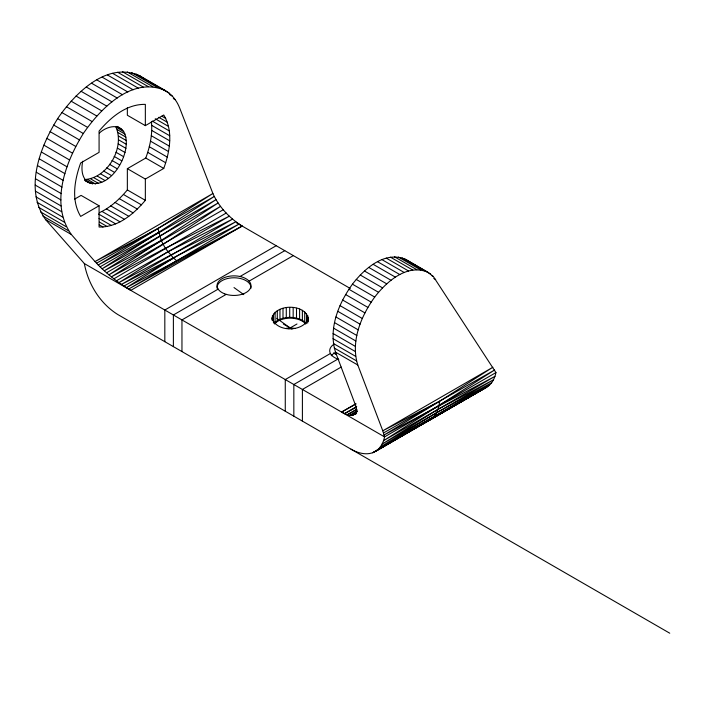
<?xml version="1.0" encoding="UTF-8"?>
<svg xmlns="http://www.w3.org/2000/svg" width="705" height="705" viewBox="0 0 705 705"><rect width="100%" height="100%" fill="white"/><g stroke="black" fill="none" stroke-linecap="round" stroke-linejoin="round"><path stroke-width="1.06" d="M355.082 414.408L356.536 411.456L356.148 406.9L335.518 352.156C328.142 328.565 338.682 303.3 352.438 284.185C364.309 268.79 384.595 250.707 405.384 259.255L427.662 272.121L433.381 276.554L495.95 372.584C494.813 378.268 491.984 383.917 486.926 387.063L375.545 451.367C367.834 455.915 358.237 453.385 350.984 449.164M383.538 432.932L494.602 370.019L383.564 440.678L437.972 409.376L493.526 379.748L436.501 412.804L380.312 446.996L489.49 385.133L375.545 451.367C380.594 448.221 383.423 442.581 384.56 436.888L382.789 430.799L357.796 365.014C350.42 341.431 360.96 316.157 374.716 297.052C386.587 281.648 406.873 263.573 427.662 272.121M308.2 321.515C309.803 303.062 272.729 302.436 271.98 320.017M495.95 372.584L384.56 436.888L84.344 263.564L45.622 219.643C24.023 188.896 39.727 147.389 57.616 118.66C74.677 93.721 106.737 60.833 139.854 75.849L165.56 90.689C172.205 94.585 176.955 101.053 179.731 108.156L212.892 193.487C218.938 207.006 229.698 218.233 242.167 226.058L130.778 290.372C117.665 282.414 105.415 272.844 94.99 261.564L71.328 234.483C49.729 203.736 65.433 162.229 83.322 133.501C100.383 108.561 132.443 75.673 165.56 90.689M99.396 212.672C110.447 207.596 119.621 199.189 127.349 189.936L127.349 168.671L145.768 158.043C150.042 146.428 152.721 133.924 151.399 121.507M127.349 168.671L145.345 179.061L163.754 168.433C169.826 151.601 173.553 131.192 163.754 115.003L145.345 125.64L127.349 115.25L127.349 107.803M92.611 183.979L84.9 179.528C107.715 177.916 125.023 147.812 115.928 127.059L123.639 131.509C134.805 150.817 108.579 195.444 85.058 180.577M82.705 161.242C81.26 168.319 81.445 177.211 87.623 182.066M308.2 319.312C302.225 332.284 275.849 332.258 271.98 317.823M74.642 199.11L81.084 195.391L99.079 205.772L99.079 227.036C117.991 227.433 133.8 213.994 145.345 200.326L145.345 179.061M432.324 418.215C437.047 413.914 439.048 407.508 439.585 401.304L492.892 367.235L382.789 430.799L439.585 401.304L384.128 434.967L494.954 376.364L437.972 409.376L382.145 444.062L436.501 412.804L491.702 382.683L378.1 449.438L486.926 387.063L372.663 452.76L447.252 409.252M273.989 323.251C282.538 315.338 297.986 315.426 306.499 323.383L306.499 313.487M99.379 133.051C105.609 127.147 117.761 122.97 123.639 131.509M223.265 209.737L108.967 274.8L218.092 202.996L102.119 268.79L214.232 196.492L96.506 263.229M106.578 272.782L220.542 206.371L163.075 244.432L111.425 276.809L165.287 248.266L229.337 216.162L167.799 251.87L118.986 282.599L170.548 255.166L235.814 221.758L173.492 258.092L126.327 287.64L242.167 226.058L128.61 289.076L239.039 224.093L121.489 284.388L232.562 219.096L167.799 251.87L116.457 280.731M113.928 278.792L226.217 213.025M100.084 266.869L215.977 199.682L159.727 236.422L104.296 270.773L161.207 240.458L158.043 228.517L212.892 193.487L94.99 261.564L158.043 228.517L98.206 265.01L158.669 232.412M356.721 406.494L344.525 413.615L341.555 412.064L355.84 403.815M356.721 409.235L347.283 414.725L344.525 413.615L356.034 407.499M484.044 388.446L429.68 420.118L406.679 432.703M288.768 328.75L296.972 323.992M357.373 410.953L349.759 415.368L347.283 414.725L356.906 409.517M99.079 205.772L80.661 216.409C70.87 200.229 74.598 179.81 80.661 162.978L99.079 152.35L99.079 131.086C110.614 117.418 126.433 103.979 145.345 104.375L145.345 125.64M276.21 245.71L164.82 310.024L164.82 341.678M218.145 289.129L173.386 314.968L173.386 346.631M240.017 276.501L284.776 250.663M226.226 294.355L181.96 319.92L181.96 351.575M249.076 281.163L293.342 255.607M330.416 353.496L285.269 379.563L285.269 411.218M337.88 359.083L293.835 384.507L293.835 416.17M341.176 367.067L302.401 389.451L302.401 421.114M356.642 412.795L351.918 415.527L349.759 415.368L357.364 411.165M356.527 413.571L351.918 415.527L356.695 412.822M123.939 286.071L173.492 258.092L176.558 260.586M341.555 412.064L355.981 404.027M275.091 312.192L275.091 322.079L276.219 322.344M275.091 322.079L276.025 322.511M135.942 73.963L169.138 93.139M131.729 72.65L157.435 87.49M169.517 94.488L172.373 96.136M127.261 71.928L152.967 86.768M173.324 98.559L175.228 99.661M122.555 71.795L148.262 86.636M117.656 72.263L143.362 87.103M112.597 73.32L138.303 88.16M107.424 74.95L133.13 89.791M102.163 77.162L127.869 92.002M161.93 116.228L165.71 118.414M96.858 79.921L122.564 94.761M430.693 274.06L405.384 259.255M158.775 117.303L167.297 122.229M402.035 257.871L424.313 270.729M431.522 275.479L433.381 276.554M398.413 257.061L420.691 269.918M433.831 278.475L435.69 279.55M155.241 118.757L168.504 126.415M394.553 256.832L416.831 269.689M91.553 83.216L117.259 98.057M390.491 257.184L412.769 270.05M152.262 121.093L169.306 130.927M386.278 258.127L408.556 270.984M86.283 87.015L111.989 101.855M151.716 125.358L169.711 135.748M381.951 259.634L404.229 272.5M151.716 130.425L169.711 140.815M377.563 261.705L399.832 274.571M81.093 91.297L106.799 106.138M151.311 135.713L169.306 146.102M373.148 264.305L395.426 277.171M76.017 96.03L101.723 110.87M150.509 141.159L168.504 151.549M368.768 267.415L391.046 280.282M117.109 126.389L119.683 127.869M116.704 126.451L121.85 129.42M71.099 101.167L96.796 116.008M149.31 146.728L167.297 157.118M364.459 271.002L386.737 283.859M117.312 129.667L125.023 134.117M118.246 132.716L125.957 137.167M147.724 152.377L165.71 162.767M360.273 275.02L382.551 287.878M118.722 136.162L126.433 140.612M66.367 106.684L92.073 121.524M118.722 139.916L126.433 144.366M145.768 158.043L163.754 168.433M356.254 279.427L378.532 292.293M118.246 143.908L125.957 148.358M61.855 112.527L87.561 127.367M117.312 148.041L125.023 152.492M352.438 284.185L374.716 297.052M57.616 118.66L83.322 133.501M115.928 152.236L123.639 156.695M236.483 222.78L350.209 288.442M348.878 289.244L371.156 302.101M114.14 156.404L121.85 160.863M53.659 125.032L79.365 139.881M345.6 294.54L367.878 307.398M111.972 160.458L119.683 164.908M109.469 164.3L117.18 168.759M342.639 300.022L364.917 312.888M50.029 131.606L75.735 146.446M106.693 167.86L114.404 172.311M340.03 305.635L362.308 318.493M103.697 171.059L111.408 175.51M46.75 138.321L72.456 153.161M100.551 173.827L108.262 178.277M337.801 311.319L360.079 324.177M127.349 189.936L145.345 200.326M43.842 145.124L69.548 159.965M97.316 176.1L105.027 180.559M335.977 317.003L358.255 329.869M123.419 194.465L141.414 204.855M94.065 177.845L101.784 182.295M90.874 179.008L98.585 183.459M41.331 151.98L67.037 166.821M87.79 179.572L95.501 184.023M334.567 322.643L356.845 335.501M119.321 198.66L137.316 209.05M84.829 180.348L89.967 183.318M333.606 328.169L355.884 341.026M115.1 202.485L133.095 212.875M39.233 158.819L64.939 173.668M333.086 333.527L355.364 346.384M110.782 205.913L128.777 216.303M37.568 165.604L63.265 180.445M333.016 338.656L355.294 351.513M106.411 208.9L124.406 219.29M333.403 343.502L355.681 356.36M36.343 172.276L62.04 187.116M102.022 211.438L120.017 221.828M334.24 348.014L356.519 360.881M98.594 214.038L115.638 223.882M35.567 178.788L61.273 193.628M335.518 352.156L357.796 365.014M283.313 324L292.02 329.041M333.491 352.985L336.311 354.615M99.017 218.338L111.328 225.441M35.25 185.098L60.956 199.938M99.528 222.119L107.098 226.499M99.22 224.842L103.009 227.028M35.391 191.134L61.097 205.975M35.999 196.88L61.705 211.72M37.057 202.282L62.763 217.122M38.563 207.288L64.27 222.128M40.502 211.879L66.208 226.719M42.864 216.003L68.57 230.843M45.622 219.643L71.328 234.483M669.75 633.205L117.929 314.606C100.057 303.547 88.116 284.044 84.344 263.564M139.854 75.849L144.728 79.498M234.007 287.57L243.807 294.628M276.765 318.343L290.134 327.957M173.492 258.092L165.287 248.266L161.207 240.458M308.279 317.32L308.279 320.616M307.706 315.355L307.706 323.049M304.701 311.786L304.701 321.674M302.375 310.306L302.375 320.202M299.607 309.107L299.607 319.004M296.497 308.235L296.497 318.131M293.165 307.724L293.165 317.62M289.711 307.583L289.711 317.47M286.283 307.821L286.283 317.708M282.996 308.42L282.996 318.316M279.964 309.38L279.964 319.277M277.294 310.649L277.294 320.546M273.443 313.937L273.443 322.731M272.386 315.84L272.386 320.237M338.788 359.374A16.964 9.791 0 0 1 333.941 344.243M274.615 324A16.964 9.791 0 0 1 290.213 318.158A16.964 9.791 0 0 1 305.714 324.089M286.221 328.318A16.964 9.791 0 0 1 295.298 328.521M331.253 355.761A16.964 9.791 0 0 1 335.571 352.43M217.087 288.274A16.964 9.791 0 0 1 234.007 277.779A16.964 9.791 0 0 1 250.927 288.274M224.472 293.756A16.964 9.791 0 0 0 250.927 286.371A16.964 9.791 0 0 0 226.613 276.836A16.964 9.791 0 0 0 224.472 293.756"/></g></svg>
